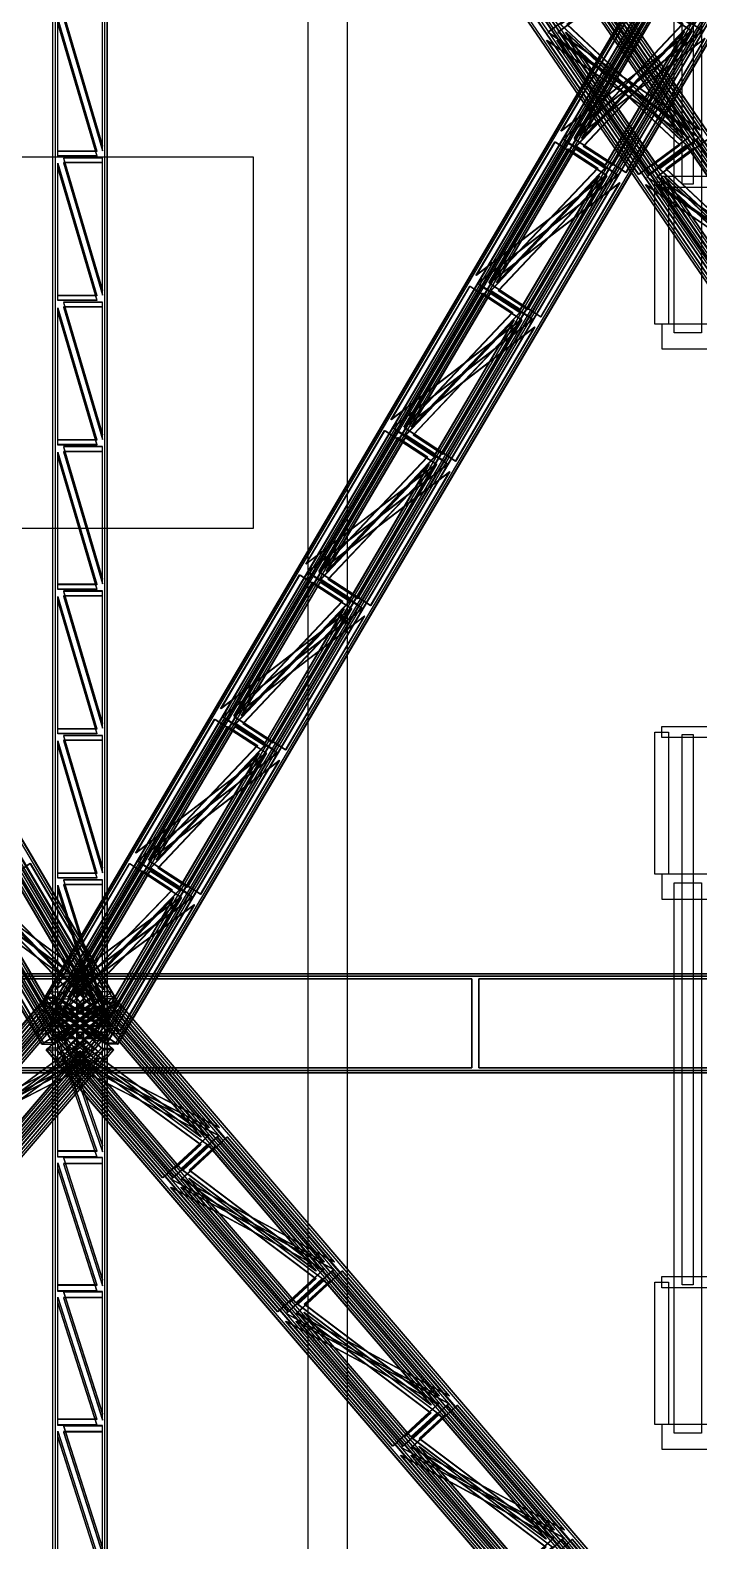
# Model space of a CAD drawing. Header units: millimetres. Extents: x -48000 to 1060615, y -2000 to 333000.
# Drawn here: x -403 to 4999, y 61819 to 74025 of the extents above; entities that cross this region are included whole.
import ezdxf

# ---------------------------------------------------------------- set-up
doc = ezdxf.new("R2010")
doc.units = ezdxf.units.MM
doc.layers.add('D-STR-CORE', color=7, linetype='Continuous', lineweight=25)
doc.layers.add('D-STR-STRC', color=7, linetype='Continuous', lineweight=25)

msp = doc.modelspace()

# ---------------------------------------------------------------- linework, layer by layer
at = {"layer": 'D-STR-CORE'}
for points in [[(1840, 18300), (2160, 18300), (2160, 224550), (1840, 224550)], [(1840, 18300), (2160, 18300), (2160, 224550), (1840, 224550)], [(4865, 72780), (4865, 77225.83), (4955, 77225.83), (4955, 72780)], [(4800, 71580), (4800, 76025.83), (5020, 76025.83), (5020, 71580)], [(-1400, 70000), (1400, 70000), (1400, 73000), (-1400, 73000)], [(4645, 71650), (4645, 72800), (4755, 72800), (4755, 71650)], [(4700, 72845), (9300, 72845), (9300, 72755), (4700, 72755)], [(4700, 71450), (9300, 71450), (9300, 71650), (4700, 71650)], [(4700, 68399.17), (9300, 68399.17), (9300, 68309.17), (4700, 68309.17)], [(4645, 67204.17), (4645, 68354.17), (4755, 68354.17), (4755, 67204.17)], [(4865, 63888.33), (4865, 68334.17), (4955, 68334.17), (4955, 63888.33)], [(4700, 67004.17), (9300, 67004.17), (9300, 67204.17), (4700, 67204.17)], [(4800, 62688.33), (4800, 67134.17), (5020, 67134.17), (5020, 62688.33)], [(4645, 62758.33), (4645, 63908.33), (4755, 63908.33), (4755, 62758.33)], [(4700, 63953.33), (9300, 63953.33), (9300, 63863.33), (4700, 63863.33)], [(4700, 62558.33), (9300, 62558.33), (9300, 62758.33), (4700, 62758.33)]]:
    msp.add_lwpolyline(points, close=True, dxfattribs=at)
at = {"layer": 'D-STR-STRC'}
for points in [[(209.76, 66168.47), (-308.06, 65831.53), (-8558.06, 79831.53), (-8040.24, 80168.47)], [(214.67, 66168.47), (-303.14, 65831.53), (-8553.14, 79831.53), (-8035.33, 80168.47)], [(303.14, 66168.47), (-214.67, 65831.53), (-8464.67, 79831.53), (-7946.86, 80168.47)], [(308.06, 66168.47), (-209.76, 65831.53), (-8459.76, 79831.53), (-7941.94, 80168.47)], [(137.65, 66110.56), (-202.16, 65889.44), (-8452.16, 79889.44), (-8112.35, 80110.56)], [(142.57, 66110.56), (-197.25, 65889.44), (-8447.25, 79889.44), (-8107.43, 80110.56)], [(197.25, 66110.56), (-142.57, 65889.44), (-8392.57, 79889.44), (-8052.75, 80110.56)], [(202.16, 66110.56), (-137.65, 65889.44), (-8387.65, 79889.44), (-8047.84, 80110.56)], [(-308.06, 66168.47), (209.76, 65831.53), (8459.76, 79831.53), (7941.94, 80168.47)], [(-303.14, 66168.47), (214.67, 65831.53), (8464.67, 79831.53), (7946.86, 80168.47)], [(9790.07, 66185.31), (9287.37, 65814.69), (-294.2, 79814.69), (208.51, 80185.31)], [(9794.36, 66185.31), (9291.65, 65814.69), (-289.91, 79814.69), (212.79, 80185.31)], [(-214.67, 66168.47), (303.14, 65831.53), (8553.14, 79831.53), (8035.33, 80168.47)], [(9871.48, 66185.31), (9368.78, 65814.69), (-212.79, 79814.69), (289.91, 80185.31)], [(-209.76, 66168.47), (308.06, 65831.53), (8558.06, 79831.53), (8040.24, 80168.47)], [(9875.76, 66185.31), (9373.06, 65814.69), (-208.51, 79814.69), (294.2, 80185.31)], [(-202.16, 66110.56), (137.65, 65889.44), (8387.65, 79889.44), (8047.84, 80110.56)], [(-197.25, 66110.56), (142.57, 65889.44), (8392.57, 79889.44), (8052.75, 80110.56)], [(9718.4, 66121.61), (9388.5, 65878.39), (-193.07, 79878.39), (136.83, 80121.61)], [(9722.68, 66121.61), (9392.78, 65878.39), (-188.78, 79878.39), (141.12, 80121.61)], [(-142.57, 66110.56), (197.25, 65889.44), (8447.25, 79889.44), (8107.43, 80110.56)], [(9770.35, 66121.61), (9440.45, 65878.39), (-141.12, 79878.39), (188.78, 80121.61)], [(-137.65, 66110.56), (202.16, 65889.44), (8452.16, 79889.44), (8112.35, 80110.56)], [(9774.63, 66121.61), (9444.73, 65878.39), (-136.83, 79878.39), (193.07, 80121.61)], [(220, 66020.56), (-220, 66020.56), (-220, 80020.56), (220, 80020.56)], [(220, 66020.56), (-220, 66020.56), (-220, 80020.56), (220, 80020.56)], [(220, 66017.57), (-220, 66017.57), (-220, 80017.57), (220, 80017.57)], [(220, 66017.57), (-220, 66017.57), (-220, 80017.57), (220, 80017.57)], [(220, 65982.43), (-220, 65982.43), (-220, 79982.43), (220, 79982.43)], [(220, 65982.43), (-220, 65982.43), (-220, 79982.43), (220, 79982.43)], [(220, 65979.44), (-220, 65979.44), (-220, 79979.44), (220, 79979.44)], [(220, 65979.44), (-220, 65979.44), (-220, 79979.44), (220, 79979.44)], [(4927.42, 73221.26), (4184.75, 74306.4), (3780.23, 74008.16)], [(4931.7, 73221.26), (4189.03, 74306.4), (3784.51, 74008.16)], [(5008.83, 73221.26), (4266.16, 74306.4), (3861.64, 74008.16)], [(5013.11, 73221.26), (4270.44, 74306.4), (3865.92, 74008.16)], [(4855.74, 73157.55), (4113.08, 74242.7), (3881.36, 74071.86)], [(3885.63, 73209.05), (4523.03, 74290.7), (4939.71, 74019.57)], [(4860.03, 73157.55), (4117.36, 74242.7), (3885.64, 74071.86)], [(3890.54, 73209.05), (4527.94, 74290.7), (4944.62, 74019.57)], [(4907.7, 73157.55), (4165.03, 74242.7), (3933.31, 74071.86)], [(4911.98, 73157.55), (4169.31, 74242.7), (3937.6, 74071.86)], [(3979.01, 73209.05), (4616.41, 74290.7), (5033.09, 74019.57)], [(3983.93, 73209.05), (4621.33, 74290.7), (5038.01, 74019.57)], [(3991.52, 73151.14), (4628.92, 74232.79), (4867.6, 74077.48)], [(3996.44, 73151.14), (4633.84, 74232.79), (4872.52, 74077.48)], [(4051.12, 73151.14), (4688.52, 74232.79), (4927.2, 74077.48)], [(4056.03, 73151.14), (4693.43, 74232.79), (4932.11, 74077.48)], [(135, 73047.57), (-180, 73047.57), (-180, 74116)], [(135, 73047.57), (-180, 73047.57), (-180, 74116)], [(135, 73044.58), (-180, 73044.58), (-180, 74113.01)], [(135, 73044.58), (-180, 73044.58), (-180, 74113.01)], [(180, 73091.78), (180, 74160.21), (-135, 74160.21)], [(180, 73091.78), (180, 74160.21), (-135, 74160.21)], [(180, 73088.79), (180, 74157.22), (-135, 74157.22)], [(180, 73088.79), (180, 74157.22), (-135, 74157.22)], [(180, 73053.66), (180, 74122.09), (-135, 74122.09)], [(180, 73053.66), (180, 74122.09), (-135, 74122.09)], [(180, 73050.67), (180, 74119.1), (-135, 74119.1)], [(180, 73050.67), (180, 74119.1), (-135, 74119.1)], [(135, 73009.45), (-180, 73009.45), (-180, 74077.88)], [(135, 73009.45), (-180, 73009.45), (-180, 74077.88)], [(135, 73006.46), (-180, 73006.46), (-180, 74074.89)], [(135, 73006.46), (-180, 73006.46), (-180, 74074.89)], [(4845.51, 73094.81), (4613.79, 72923.97), (3871.12, 74009.11)], [(4849.79, 73094.81), (4618.07, 72923.97), (3875.41, 74009.11)], [(4897.46, 73094.81), (4665.74, 72923.97), (3923.07, 74009.11)], [(4901.74, 73094.81), (4670.03, 72923.97), (3927.36, 74009.11)], [(4005.39, 73089.19), (4244.07, 72933.88), (4881.47, 74015.53)], [(4010.3, 73089.19), (4248.98, 72933.88), (4886.38, 74015.53)], [(4064.98, 73089.19), (4303.66, 72933.88), (4941.06, 74015.53)], [(4069.9, 73089.19), (4308.58, 72933.88), (4945.98, 74015.53)], [(4917.18, 73158.51), (4512.66, 72860.27), (3769.99, 73945.41)], [(4921.46, 73158.51), (4516.94, 72860.27), (3774.28, 73945.41)], [(4998.59, 73158.51), (4594.07, 72860.27), (3851.4, 73945.41)], [(5002.87, 73158.51), (4598.35, 72860.27), (3855.68, 73945.41)], [(3899.49, 73147.1), (4316.17, 72875.97), (4953.57, 73957.62)], [(3904.41, 73147.1), (4321.09, 72875.97), (4958.49, 73957.62)], [(3992.88, 73147.1), (4409.56, 72875.97), (5046.96, 73957.62)], [(3997.79, 73147.1), (4414.47, 72875.97), (5051.87, 73957.62)], [(3198.13, 72042.38), (3835.53, 73124.03), (4252.21, 72852.9)], [(3203.04, 72042.38), (3840.44, 73124.03), (4257.12, 72852.9)], [(3291.51, 72042.38), (3928.91, 73124.03), (4345.59, 72852.9)], [(3296.43, 72042.38), (3933.83, 73124.03), (4350.51, 72852.9)], [(5725.88, 72054.59), (4983.21, 73139.73), (4578.69, 72841.49)], [(5730.17, 72054.59), (4987.5, 73139.73), (4582.98, 72841.49)], [(5807.29, 72054.59), (5064.62, 73139.73), (4660.1, 72841.49)], [(5811.57, 72054.59), (5068.91, 73139.73), (4664.39, 72841.49)], [(180, 71925.11), (180, 72993.54), (-135, 72993.54)], [(180, 71925.11), (180, 72993.54), (-135, 72993.54)], [(3304.02, 71984.47), (3941.42, 73066.12), (4180.1, 72910.81)], [(3308.94, 71984.47), (3946.34, 73066.12), (4185.02, 72910.81)], [(3363.62, 71984.47), (4001.02, 73066.12), (4239.7, 72910.81)], [(3368.53, 71984.47), (4005.93, 73066.12), (4244.61, 72910.81)], [(5654.21, 71990.89), (4911.54, 73076.03), (4679.82, 72905.19)], [(5658.49, 71990.89), (4915.82, 73076.03), (4684.11, 72905.19)], [(5706.16, 71990.89), (4963.49, 73076.03), (4731.78, 72905.19)], [(5710.44, 71990.89), (4967.78, 73076.03), (4736.06, 72905.19)], [(135, 71880.9), (-180, 71880.9), (-180, 72949.33)], [(135, 71880.9), (-180, 71880.9), (-180, 72949.33)], [(135, 71877.91), (-180, 71877.91), (-180, 72946.34)], [(135, 71877.91), (-180, 71877.91), (-180, 72946.34)], [(135, 71842.78), (-180, 71842.78), (-180, 72911.21)], [(135, 71842.78), (-180, 71842.78), (-180, 72911.21)], [(135, 71839.79), (-180, 71839.79), (-180, 72908.22)], [(135, 71839.79), (-180, 71839.79), (-180, 72908.22)], [(180, 71922.12), (180, 72990.55), (-135, 72990.55)], [(180, 71922.12), (180, 72990.55), (-135, 72990.55)], [(180, 71886.99), (180, 72955.42), (-135, 72955.42)], [(180, 71886.99), (180, 72955.42), (-135, 72955.42)], [(180, 71884), (180, 72952.43), (-135, 72952.43)], [(180, 71884), (180, 72952.43), (-135, 72952.43)], [(3211.99, 71980.43), (3628.67, 71709.3), (4266.07, 72790.95)], [(3216.91, 71980.43), (3633.59, 71709.3), (4270.99, 72790.95)], [(3305.38, 71980.43), (3722.06, 71709.3), (4359.46, 72790.95)], [(3310.29, 71980.43), (3726.97, 71709.3), (4364.37, 72790.95)], [(3317.89, 71922.52), (3556.57, 71767.21), (4193.97, 72848.86)], [(3322.8, 71922.52), (3561.48, 71767.21), (4198.88, 72848.86)], [(3377.48, 71922.52), (3616.16, 71767.21), (4253.56, 72848.86)], [(3382.4, 71922.52), (3621.08, 71767.21), (4258.48, 72848.86)], [(5715.64, 71991.84), (5311.12, 71693.6), (4568.45, 72778.74)], [(5719.93, 71991.84), (5315.41, 71693.6), (4572.74, 72778.74)], [(5797.05, 71991.84), (5392.53, 71693.6), (4649.86, 72778.74)], [(5801.34, 71991.84), (5396.82, 71693.6), (4654.15, 72778.74)], [(5643.97, 71928.14), (5412.25, 71757.3), (4669.59, 72842.45)], [(5648.25, 71928.14), (5416.54, 71757.3), (4673.87, 72842.45)], [(5695.92, 71928.14), (5464.21, 71757.3), (4721.54, 72842.45)], [(5700.21, 71928.14), (5468.49, 71757.3), (4725.82, 72842.45)], [(2510.63, 70875.72), (3148.03, 71957.36), (3564.71, 71686.23)], [(2515.54, 70875.72), (3152.94, 71957.36), (3569.62, 71686.23)], [(2604.01, 70875.72), (3241.41, 71957.36), (3658.09, 71686.23)], [(2608.93, 70875.72), (3246.33, 71957.36), (3663.01, 71686.23)], [(2616.52, 70817.81), (3253.92, 71899.45), (3492.6, 71744.14)], [(2621.44, 70817.81), (3258.84, 71899.45), (3497.52, 71744.14)], [(2676.12, 70817.81), (3313.52, 71899.45), (3552.2, 71744.14)], [(2681.03, 70817.81), (3318.43, 71899.45), (3557.11, 71744.14)], [(135, 70714.24), (-180, 70714.24), (-180, 71782.67)], [(135, 70714.24), (-180, 70714.24), (-180, 71782.67)], [(135, 70711.25), (-180, 70711.25), (-180, 71779.68)], [(135, 70711.25), (-180, 70711.25), (-180, 71779.68)], [(180, 70758.45), (180, 71826.87), (-135, 71826.87)], [(180, 70758.45), (180, 71826.87), (-135, 71826.87)], [(180, 70755.46), (180, 71823.88), (-135, 71823.88)], [(180, 70755.46), (180, 71823.88), (-135, 71823.88)], [(180, 70720.32), (180, 71788.75), (-135, 71788.75)], [(180, 70720.32), (180, 71788.75), (-135, 71788.75)], [(180, 70717.33), (180, 71785.76), (-135, 71785.76)], [(180, 70717.33), (180, 71785.76), (-135, 71785.76)], [(135, 70676.12), (-180, 70676.12), (-180, 71744.54)], [(135, 70676.12), (-180, 70676.12), (-180, 71744.54)], [(135, 70673.13), (-180, 70673.13), (-180, 71741.55)], [(135, 70673.13), (-180, 70673.13), (-180, 71741.55)], [(2630.39, 70755.86), (2869.07, 70600.55), (3506.47, 71682.19)], [(2635.3, 70755.86), (2873.98, 70600.55), (3511.38, 71682.19)], [(2689.98, 70755.86), (2928.66, 70600.55), (3566.06, 71682.19)], [(2694.9, 70755.86), (2933.58, 70600.55), (3570.98, 71682.19)], [(2524.49, 70813.77), (2941.17, 70542.64), (3578.57, 71624.28)], [(2529.41, 70813.77), (2946.09, 70542.64), (3583.49, 71624.28)], [(2617.88, 70813.77), (3034.56, 70542.64), (3671.96, 71624.28)], [(2622.79, 70813.77), (3039.47, 70542.64), (3676.87, 71624.28)], [(1823.13, 69709.05), (2460.53, 70790.7), (2877.21, 70519.57)], [(1828.04, 69709.05), (2465.44, 70790.7), (2882.12, 70519.57)], [(1916.51, 69709.05), (2553.91, 70790.7), (2970.59, 70519.57)], [(1921.43, 69709.05), (2558.83, 70790.7), (2975.51, 70519.57)], [(1929.02, 69651.14), (2566.42, 70732.79), (2805.1, 70577.48)], [(1933.94, 69651.14), (2571.34, 70732.79), (2810.02, 70577.48)], [(1988.62, 69651.14), (2626.02, 70732.79), (2864.7, 70577.48)], [(1993.53, 69651.14), (2630.93, 70732.79), (2869.61, 70577.48)], [(135, 69547.57), (-180, 69547.57), (-180, 70616)], [(135, 69547.57), (-180, 69547.57), (-180, 70616)], [(135, 69544.58), (-180, 69544.58), (-180, 70613.01)], [(135, 69544.58), (-180, 69544.58), (-180, 70613.01)], [(135, 69509.45), (-180, 69509.45), (-180, 70577.88)], [(135, 69509.45), (-180, 69509.45), (-180, 70577.88)], [(135, 69506.46), (-180, 69506.46), (-180, 70574.89)], [(135, 69506.46), (-180, 69506.46), (-180, 70574.89)], [(180, 69591.78), (180, 70660.21), (-135, 70660.21)], [(180, 69591.78), (180, 70660.21), (-135, 70660.21)], [(180, 69588.79), (180, 70657.22), (-135, 70657.22)], [(180, 69588.79), (180, 70657.22), (-135, 70657.22)], [(180, 69553.66), (180, 70622.09), (-135, 70622.09)], [(180, 69553.66), (180, 70622.09), (-135, 70622.09)], [(180, 69550.67), (180, 70619.1), (-135, 70619.1)], [(180, 69550.67), (180, 70619.1), (-135, 70619.1)], [(1836.99, 69647.1), (2253.67, 69375.97), (2891.07, 70457.62)], [(1841.91, 69647.1), (2258.59, 69375.97), (2895.99, 70457.62)], [(1930.38, 69647.1), (2347.06, 69375.97), (2984.46, 70457.62)], [(1935.29, 69647.1), (2351.97, 69375.97), (2989.37, 70457.62)], [(1942.89, 69589.19), (2181.57, 69433.88), (2818.97, 70515.53)], [(1947.8, 69589.19), (2186.48, 69433.88), (2823.88, 70515.53)], [(2002.48, 69589.19), (2241.16, 69433.88), (2878.56, 70515.53)], [(2007.4, 69589.19), (2246.08, 69433.88), (2883.48, 70515.53)], [(1135.63, 68542.38), (1773.03, 69624.03), (2189.71, 69352.9)], [(1140.54, 68542.38), (1777.94, 69624.03), (2194.62, 69352.9)], [(1229.01, 68542.38), (1866.41, 69624.03), (2283.09, 69352.9)], [(1233.93, 68542.38), (1871.33, 69624.03), (2288.01, 69352.9)], [(180, 68425.11), (180, 69493.54), (-135, 69493.54)], [(180, 68425.11), (180, 69493.54), (-135, 69493.54)], [(180, 68422.12), (180, 69490.55), (-135, 69490.55)], [(180, 68422.12), (180, 69490.55), (-135, 69490.55)], [(180, 68386.99), (180, 69455.42), (-135, 69455.42)], [(180, 68386.99), (180, 69455.42), (-135, 69455.42)], [(1241.52, 68484.47), (1878.92, 69566.12), (2117.6, 69410.81)], [(1246.44, 68484.47), (1883.84, 69566.12), (2122.52, 69410.81)], [(1301.12, 68484.47), (1938.52, 69566.12), (2177.2, 69410.81)], [(1306.03, 68484.47), (1943.43, 69566.12), (2182.11, 69410.81)], [(135, 68380.9), (-180, 68380.9), (-180, 69449.33)], [(135, 68380.9), (-180, 68380.9), (-180, 69449.33)], [(135, 68377.91), (-180, 68377.91), (-180, 69446.34)], [(135, 68377.91), (-180, 68377.91), (-180, 69446.34)], [(135, 68342.78), (-180, 68342.78), (-180, 69411.21)], [(135, 68342.78), (-180, 68342.78), (-180, 69411.21)], [(135, 68339.79), (-180, 68339.79), (-180, 69408.22)], [(135, 68339.79), (-180, 68339.79), (-180, 69408.22)], [(180, 68384), (180, 69452.43), (-135, 69452.43)], [(180, 68384), (180, 69452.43), (-135, 69452.43)], [(1255.39, 68422.52), (1494.07, 68267.21), (2131.47, 69348.86)], [(1260.3, 68422.52), (1498.98, 68267.21), (2136.38, 69348.86)], [(1314.98, 68422.52), (1553.66, 68267.21), (2191.06, 69348.86)], [(1319.9, 68422.52), (1558.58, 68267.21), (2195.98, 69348.86)], [(1149.49, 68480.43), (1566.17, 68209.3), (2203.57, 69290.95)], [(1154.41, 68480.43), (1571.09, 68209.3), (2208.49, 69290.95)], [(1242.88, 68480.43), (1659.56, 68209.3), (2296.96, 69290.95)], [(1247.79, 68480.43), (1664.47, 68209.3), (2301.87, 69290.95)], [(448.13, 67375.72), (1085.53, 68457.36), (1502.21, 68186.23)], [(453.04, 67375.72), (1090.44, 68457.36), (1507.12, 68186.23)], [(541.51, 67375.72), (1178.91, 68457.36), (1595.59, 68186.23)], [(546.43, 67375.72), (1183.83, 68457.36), (1600.51, 68186.23)], [(554.02, 67317.81), (1191.42, 68399.45), (1430.1, 68244.14)], [(558.94, 67317.81), (1196.34, 68399.45), (1435.02, 68244.14)], [(613.62, 67317.81), (1251.02, 68399.45), (1489.7, 68244.14)], [(618.53, 67317.81), (1255.93, 68399.45), (1494.61, 68244.14)], [(135, 67214.24), (-180, 67214.24), (-180, 68282.67)], [(135, 67214.24), (-180, 67214.24), (-180, 68282.67)], [(135, 67211.25), (-180, 67211.25), (-180, 68279.68)], [(135, 67211.25), (-180, 67211.25), (-180, 68279.68)], [(135, 67176.12), (-180, 67176.12), (-180, 68244.54)], [(135, 67176.12), (-180, 67176.12), (-180, 68244.54)], [(135, 67173.13), (-180, 67173.13), (-180, 68241.55)], [(135, 67173.13), (-180, 67173.13), (-180, 68241.55)], [(180, 67258.45), (180, 68326.87), (-135, 68326.87)], [(180, 67258.45), (180, 68326.87), (-135, 68326.87)], [(180, 67255.46), (180, 68323.88), (-135, 68323.88)], [(180, 67255.46), (180, 68323.88), (-135, 68323.88)], [(180, 67220.32), (180, 68288.75), (-135, 68288.75)], [(180, 67220.32), (180, 68288.75), (-135, 68288.75)], [(180, 67217.33), (180, 68285.76), (-135, 68285.76)], [(180, 67217.33), (180, 68285.76), (-135, 68285.76)], [(461.99, 67313.77), (878.67, 67042.64), (1516.07, 68124.28)], [(466.91, 67313.77), (883.59, 67042.64), (1520.99, 68124.28)], [(555.38, 67313.77), (972.06, 67042.64), (1609.46, 68124.28)], [(560.29, 67313.77), (976.97, 67042.64), (1614.37, 68124.28)], [(567.89, 67255.86), (806.57, 67100.55), (1443.97, 68182.19)], [(572.8, 67255.86), (811.48, 67100.55), (1448.88, 68182.19)], [(627.48, 67255.86), (866.16, 67100.55), (1503.56, 68182.19)], [(632.4, 67255.86), (871.08, 67100.55), (1508.48, 68182.19)], [(104.75, 66270.69), (-496.33, 67290.7), (-913.01, 67019.57)], [(109.66, 66270.69), (-491.41, 67290.7), (-908.09, 67019.57)], [(198.13, 66270.69), (-402.94, 67290.7), (-819.62, 67019.57)], [(203.05, 66270.69), (-398.03, 67290.7), (-814.71, 67019.57)], [(-203.05, 66270.69), (398.03, 67290.7), (814.71, 67019.57)], [(-198.13, 66270.69), (402.94, 67290.7), (819.62, 67019.57)], [(-109.66, 66270.69), (491.41, 67290.7), (908.09, 67019.57)], [(-104.75, 66270.69), (496.33, 67290.7), (913.01, 67019.57)], [(32.64, 66212.78), (-568.43, 67232.79), (-807.11, 67077.48)], [(37.56, 66212.78), (-563.52, 67232.79), (-802.2, 67077.48)], [(92.24, 66212.78), (-508.84, 67232.79), (-747.52, 67077.48)], [(97.15, 66212.78), (-503.92, 67232.79), (-742.6, 67077.48)], [(180, 66163), (180, 67160.21), (-135, 67160.21)], [(180, 66163), (180, 67160.21), (-135, 67160.21)], [(180, 66160.01), (180, 67157.22), (-135, 67157.22)], [(180, 66160.01), (180, 67157.22), (-135, 67157.22)], [(-97.15, 66212.78), (503.92, 67232.79), (742.6, 67077.48)], [(-92.24, 66212.78), (508.84, 67232.79), (747.52, 67077.48)], [(-37.56, 66212.78), (563.52, 67232.79), (802.2, 67077.48)], [(-32.64, 66212.78), (568.43, 67232.79), (807.11, 67077.48)], [(18.78, 66150.83), (-219.9, 65995.52), (-820.98, 67015.53)], [(23.69, 66150.83), (-214.99, 65995.52), (-816.06, 67015.53)], [(78.38, 66150.83), (-160.31, 65995.52), (-761.38, 67015.53)], [(83.29, 66150.83), (-155.39, 65995.52), (-756.47, 67015.53)], [(135, 66118.79), (-180, 66118.79), (-180, 67116)], [(135, 66118.79), (-180, 66118.79), (-180, 67116)], [(135, 66115.8), (-180, 66115.8), (-180, 67113.01)], [(135, 66115.8), (-180, 66115.8), (-180, 67113.01)], [(135, 66080.67), (-180, 66080.67), (-180, 67077.88)], [(135, 66080.67), (-180, 66080.67), (-180, 67077.88)], [(135, 66077.68), (-180, 66077.68), (-180, 67074.89)], [(135, 66077.68), (-180, 66077.68), (-180, 67074.89)], [(180, 66124.88), (180, 67122.09), (-135, 67122.09)], [(180, 66124.88), (180, 67122.09), (-135, 67122.09)], [(180, 66121.89), (180, 67119.1), (-135, 67119.1)], [(180, 66121.89), (180, 67119.1), (-135, 67119.1)], [(-83.29, 66150.83), (155.39, 65995.52), (756.47, 67015.53)], [(-78.38, 66150.83), (160.31, 65995.52), (761.38, 67015.53)], [(-23.69, 66150.83), (214.99, 65995.52), (816.06, 67015.53)], [(-18.78, 66150.83), (219.9, 65995.52), (820.98, 67015.53)], [(90.88, 66208.74), (-325.8, 65937.61), (-926.87, 66957.62)], [(95.8, 66208.74), (-320.88, 65937.61), (-921.96, 66957.62)], [(184.27, 66208.74), (-232.41, 65937.61), (-833.49, 66957.62)], [(189.19, 66208.74), (-227.49, 65937.61), (-828.57, 66957.62)], [(-189.19, 66208.74), (227.49, 65937.61), (828.57, 66957.62)], [(-184.27, 66208.74), (232.41, 65937.61), (833.49, 66957.62)], [(-95.8, 66208.74), (320.88, 65937.61), (921.96, 66957.62)], [(-90.88, 66208.74), (325.8, 65937.61), (926.87, 66957.62)], [(-19163.13, 66400), (-19163.13, 65600), (19163.13, 65600), (19163.13, 66400)], [(19163.13, 66400), (19163.13, 65600), (-19163.13, 65600), (-19163.13, 66400)], [(-3166.36, 66360), (-3166.36, 65640), (-27.5, 65640), (-27.5, 66360)], [(-27.5, 66360), (-27.5, 65640), (-3166.36, 65640), (-3166.36, 66360)], [(27.5, 66360), (27.5, 65640), (3166.36, 65640), (3166.36, 66360)], [(3166.36, 66360), (3166.36, 65640), (27.5, 65640), (27.5, 66360)], [(3221.36, 66360), (3221.36, 65640), (6360.21, 65640), (6360.21, 66360)], [(6360.21, 66360), (6360.21, 65640), (3221.36, 65640), (3221.36, 66360)], [(-11424.6, 53212.9), (-10964.68, 52787.1), (186.61, 65787.1), (-273.32, 66212.9)], [(-11420.27, 53212.9), (-10960.34, 52787.1), (190.94, 65787.1), (-268.99, 66212.9)], [(-11342.22, 53212.9), (-10882.29, 52787.1), (268.99, 65787.1), (-190.94, 66212.9)], [(-11337.89, 53212.9), (-10877.96, 52787.1), (273.32, 65787.1), (-186.61, 66212.9)], [(257.96, 66253.49), (159.66, 66253.49), (-358.16, 65916.55), (-259.86, 65916.55)], [(-308.06, 66168.47), (-209.76, 66168.47), (-193.57, 66157.94), (-291.88, 66157.94)], [(-308.06, 66168.47), (-209.76, 66168.47), (308.06, 65831.53), (209.76, 65831.53)], [(308.06, 66168.47), (209.76, 66168.47), (-308.06, 65831.53), (-209.76, 65831.53)], [(-273.32, 66212.9), (-186.61, 66212.9), (-172.23, 66199.59), (-258.95, 66199.59)], [(-273.32, 66212.9), (-186.61, 66212.9), (273.32, 65787.1), (186.61, 65787.1)], [(11337.89, 53212.9), (10877.96, 52787.1), (-273.32, 65787.1), (186.61, 66212.9)], [(273.32, 66212.9), (186.61, 66212.9), (-273.32, 65787.1), (-186.61, 65787.1)], [(11342.22, 53212.9), (10882.29, 52787.1), (-268.99, 65787.1), (190.94, 66212.9)], [(-257.96, 66253.49), (-159.66, 66253.49), (358.16, 65916.55), (259.86, 65916.55)], [(87.55, 66195.58), (152.06, 66195.58), (-187.75, 65974.46), (-252.26, 65974.46)], [(11420.27, 53212.9), (10960.34, 52787.1), (-190.94, 65787.1), (268.99, 66212.9)], [(11424.6, 53212.9), (10964.68, 52787.1), (-186.61, 65787.1), (273.32, 66212.9)], [(-87.55, 66195.58), (-152.06, 66195.58), (187.75, 65974.46), (252.26, 65974.46)], [(273.32, 66212.9), (186.61, 66212.9), (172.23, 66199.59), (258.95, 66199.59)], [(308.06, 66168.47), (209.76, 66168.47), (193.57, 66157.94), (291.88, 66157.94)], [(-11330.65, 53139.71), (-11028.82, 52860.29), (122.46, 65860.29), (-179.37, 66139.71)], [(-11326.31, 53139.71), (-11024.48, 52860.29), (126.8, 65860.29), (-175.03, 66139.71)], [(-11278.08, 53139.71), (-10976.25, 52860.29), (175.03, 65860.29), (-126.8, 66139.71)], [(-11273.74, 53139.71), (-10971.91, 52860.29), (179.37, 65860.29), (-122.46, 66139.71)], [(-1127.42, 65157.08), (-308.62, 66111.63), (61.48, 65769)], [(-1123.09, 65157.08), (-304.28, 66111.63), (65.82, 65769)], [(-1045.04, 65157.08), (-226.24, 66111.63), (143.86, 65769)], [(-1040.7, 65157.08), (-221.9, 66111.63), (148.2, 65769)], [(-1033.47, 65083.89), (-214.66, 66038.44), (-2.67, 65842.18)], [(-1029.13, 65083.89), (-210.33, 66038.44), (1.67, 65842.18)], [(-980.89, 65083.89), (-162.09, 66038.44), (49.91, 65842.18)], [(-976.56, 65083.89), (-157.75, 66038.44), (54.24, 65842.18)], [(-337.36, 66138.24), (-250.65, 66138.24), (209.28, 65712.45), (122.56, 65712.45)], [(-186.5, 66065.06), (-243.41, 66065.06), (58.42, 65785.63), (115.33, 65785.63)], [(220, 66118.79), (220, 66077.68), (-220, 66077.68), (-220, 66118.79)], [(220, 66077.68), (220, 66118.79), (-220, 66118.79), (-220, 66077.68)], [(337.36, 66138.24), (250.65, 66138.24), (-209.28, 65712.45), (-122.56, 65712.45)], [(137.65, 66110.56), (202.16, 66110.56), (-137.65, 65889.44), (-202.16, 65889.44)], [(-137.65, 66110.56), (-202.16, 66110.56), (-185.98, 66100.03), (-121.47, 66100.03)], [(-137.65, 66110.56), (-202.16, 66110.56), (137.65, 65889.44), (202.16, 65889.44)], [(11273.74, 53139.71), (10971.91, 52860.29), (-179.37, 65860.29), (122.46, 66139.71)], [(122.46, 66139.71), (179.37, 66139.71), (-122.46, 65860.29), (-179.37, 65860.29)], [(-122.46, 66139.71), (-179.37, 66139.71), (-165, 66126.41), (-108.09, 66126.41)], [(-122.46, 66139.71), (-179.37, 66139.71), (122.46, 65860.29), (179.37, 65860.29)], [(11278.08, 53139.71), (10976.25, 52860.29), (-175.03, 65860.29), (126.8, 66139.71)], [(1040.7, 65157.08), (221.9, 66111.63), (-148.2, 65769)], [(1045.04, 65157.08), (226.24, 66111.63), (-143.86, 65769)], [(11326.31, 53139.71), (11024.48, 52860.29), (-126.8, 65860.29), (175.03, 66139.71)], [(11330.65, 53139.71), (11028.82, 52860.29), (-122.46, 65860.29), (179.37, 66139.71)], [(186.5, 66065.06), (243.41, 66065.06), (-58.42, 65785.63), (-115.33, 65785.63)], [(1123.09, 65157.08), (304.28, 66111.63), (-65.82, 65769)], [(1127.42, 65157.08), (308.62, 66111.63), (-61.48, 65769)], [(976.56, 65083.89), (157.75, 66038.44), (-54.24, 65842.18)], [(980.89, 65083.89), (162.09, 66038.44), (-49.91, 65842.18)], [(1029.13, 65083.89), (210.33, 66038.44), (-1.67, 65842.18)], [(1033.47, 65083.89), (214.66, 66038.44), (2.67, 65842.18)], [(122.46, 66139.71), (179.37, 66139.71), (165, 66126.41), (108.09, 66126.41)], [(137.65, 66110.56), (202.16, 66110.56), (185.98, 66100.03), (121.47, 66100.03)], [(-200, 66025.82), (-200, 65974.18), (-220, 65974.18), (-220, 66025.82)], [(220, 53025.82), (-220, 53025.82), (-220, 66025.82), (220, 66025.82)], [(220, 66025.82), (220, 65974.18), (-220, 65974.18), (-220, 66025.82)], [(-200, 65974.18), (-200, 66025.82), (-220, 66025.82), (-220, 65974.18)], [(220, 53025.82), (-220, 53025.82), (-220, 66025.82), (220, 66025.82)], [(220, 65974.18), (220, 66025.82), (-220, 66025.82), (-220, 65974.18)], [(220, 53022.07), (-220, 53022.07), (-220, 66022.07), (220, 66022.07)], [(220, 53022.07), (-220, 53022.07), (-220, 66022.07), (220, 66022.07)], [(-200, 66020.56), (-200, 65979.44), (-220, 65979.44), (-220, 66020.56)], [(220, 66020.56), (220, 65979.44), (-220, 65979.44), (-220, 66020.56)], [(-200, 65979.44), (-200, 66020.56), (-220, 66020.56), (-220, 65979.44)], [(220, 65979.44), (220, 66020.56), (-220, 66020.56), (-220, 65979.44)], [(220, 52977.93), (-220, 52977.93), (-220, 65977.93), (220, 65977.93)], [(220, 52977.93), (-220, 52977.93), (-220, 65977.93), (220, 65977.93)], [(220, 52974.18), (-220, 52974.18), (-220, 65974.18), (220, 65974.18)], [(220, 52974.18), (-220, 52974.18), (-220, 65974.18), (220, 65974.18)], [(220, 65928.62), (220, 65876.97), (-220, 65876.97), (-220, 65928.62)], [(220, 65876.97), (220, 65928.62), (-220, 65928.62), (-220, 65876.97)], [(180, 65012.96), (180, 65928.62), (-135, 65928.62)], [(180, 65012.96), (180, 65928.62), (-135, 65928.62)], [(180, 65009.21), (180, 65924.86), (-135, 65924.86)], [(180, 65009.21), (180, 65924.86), (-135, 65924.86)], [(220, 66025.82), (220, 65974.18), (200, 65974.18), (200, 66025.82)], [(220, 65974.18), (220, 66025.82), (200, 66025.82), (200, 65974.18)], [(220, 66020.56), (220, 65979.44), (200, 65979.44), (200, 66020.56)], [(220, 65979.44), (220, 66020.56), (200, 66020.56), (200, 65979.44)], [(-193.57, 65842.06), (-291.88, 65842.06), (-308.06, 65831.53), (-209.76, 65831.53)], [(-172.23, 65800.41), (-258.95, 65800.41), (-273.32, 65787.1), (-186.61, 65787.1)], [(-185.98, 65899.97), (-121.47, 65899.97), (-137.65, 65889.44), (-202.16, 65889.44)], [(135, 64969.22), (-180, 64969.22), (-180, 65884.87)], [(135, 64969.22), (-180, 64969.22), (-180, 65884.87)], [(135, 64965.46), (-180, 64965.46), (-180, 65881.12)], [(135, 64965.46), (-180, 64965.46), (-180, 65881.12)], [(135, 64921.33), (-180, 64921.33), (-180, 65836.99)], [(135, 64921.33), (-180, 64921.33), (-180, 65836.99)], [(135, 64917.58), (-180, 64917.58), (-180, 65833.23)], [(135, 64917.58), (-180, 64917.58), (-180, 65833.23)], [(-165, 65873.59), (-108.09, 65873.59), (-122.46, 65860.29), (-179.37, 65860.29)], [(180, 64965.07), (180, 65880.73), (-135, 65880.73)], [(180, 64965.07), (180, 65880.73), (-135, 65880.73)], [(180, 64961.32), (180, 65876.97), (-135, 65876.97)], [(180, 64961.32), (180, 65876.97), (-135, 65876.97)], [(165, 65873.59), (108.09, 65873.59), (122.46, 65860.29), (179.37, 65860.29)], [(185.98, 65899.97), (121.47, 65899.97), (137.65, 65889.44), (202.16, 65889.44)], [(172.23, 65800.41), (258.95, 65800.41), (273.32, 65787.1), (186.61, 65787.1)], [(193.57, 65842.06), (291.88, 65842.06), (308.06, 65831.53), (209.76, 65831.53)], [(-1123.9, 65093.54), (-753.8, 64750.91), (65, 65705.46)], [(-1119.57, 65093.54), (-749.47, 64750.91), (69.34, 65705.46)], [(-1041.52, 65093.54), (-671.42, 64750.91), (147.38, 65705.46)], [(-1037.18, 65093.54), (-667.08, 64750.91), (151.72, 65705.46)], [(-1029.95, 65020.36), (-817.95, 64824.1), (0.86, 65778.65)], [(-1025.61, 65020.36), (-813.61, 64824.1), (5.19, 65778.65)], [(-977.37, 65020.36), (-765.37, 64824.1), (53.43, 65778.65)], [(-973.04, 65020.36), (-761.04, 64824.1), (57.76, 65778.65)], [(1037.18, 65093.54), (667.08, 64750.91), (-151.72, 65705.46)], [(1041.52, 65093.54), (671.42, 64750.91), (-147.38, 65705.46)], [(1119.57, 65093.54), (749.47, 64750.91), (-69.34, 65705.46)], [(1123.9, 65093.54), (753.8, 64750.91), (-65, 65705.46)], [(973.04, 65020.36), (761.04, 64824.1), (-57.76, 65778.65)], [(977.37, 65020.36), (765.37, 64824.1), (-53.43, 65778.65)], [(1025.61, 65020.36), (813.61, 64824.1), (-5.19, 65778.65)], [(1029.95, 65020.36), (817.95, 64824.1), (-0.86, 65778.65)], [(1969.98, 64073.74), (1104.74, 65082.42), (734.64, 64739.79)], [(1974.31, 64073.74), (1109.08, 65082.42), (738.98, 64739.79)], [(2052.36, 64073.74), (1187.13, 65082.42), (817.03, 64739.79)], [(2056.7, 64073.74), (1191.46, 65082.42), (821.36, 64739.79)], [(1905.83, 64000.56), (1040.6, 65009.24), (828.6, 64812.97)], [(1910.17, 64000.56), (1044.93, 65009.24), (832.94, 64812.97)], [(1958.4, 64000.56), (1093.17, 65009.24), (881.17, 64812.97)], [(1962.74, 64000.56), (1097.51, 65009.24), (885.51, 64812.97)], [(135, 63885.89), (-180, 63885.89), (-180, 64872.01)], [(135, 63885.89), (-180, 63885.89), (-180, 64872.01)], [(135, 63882.13), (-180, 63882.13), (-180, 64868.26)], [(135, 63882.13), (-180, 63882.13), (-180, 64868.26)], [(135, 63838), (-180, 63838), (-180, 64824.13)], [(135, 63838), (-180, 63838), (-180, 64824.13)], [(135, 63834.24), (-180, 63834.24), (-180, 64820.37)], [(135, 63834.24), (-180, 63834.24), (-180, 64820.37)], [(180, 63929.63), (180, 64915.76), (-135, 64915.76)], [(180, 63929.63), (180, 64915.76), (-135, 64915.76)], [(180, 63925.87), (180, 64912), (-135, 64912)], [(180, 63925.87), (180, 64912), (-135, 64912)], [(180, 63881.74), (180, 64867.87), (-135, 64867.87)], [(180, 63881.74), (180, 64867.87), (-135, 64867.87)], [(180, 63877.99), (180, 64864.11), (-135, 64864.11)], [(180, 63877.99), (180, 64864.11), (-135, 64864.11)], [(1902.31, 63937.03), (1690.31, 63740.76), (825.08, 64749.44)], [(1906.65, 63937.03), (1694.65, 63740.76), (829.42, 64749.44)], [(1954.88, 63937.03), (1742.89, 63740.76), (877.65, 64749.44)], [(1959.22, 63937.03), (1747.22, 63740.76), (881.99, 64749.44)], [(1966.46, 64010.21), (1596.36, 63667.58), (731.12, 64676.26)], [(1970.79, 64010.21), (1600.69, 63667.58), (735.46, 64676.26)], [(2048.84, 64010.21), (1678.74, 63667.58), (813.51, 64676.26)], [(2053.18, 64010.21), (1683.08, 63667.58), (817.84, 64676.26)], [(2899.25, 62990.41), (2034.02, 63999.09), (1663.92, 63656.46)], [(2903.59, 62990.41), (2038.35, 63999.09), (1668.25, 63656.46)], [(2981.63, 62990.41), (2116.4, 63999.09), (1746.3, 63656.46)], [(2985.97, 62990.41), (2120.74, 63999.09), (1750.64, 63656.46)], [(2835.1, 62917.23), (1969.87, 63925.9), (1757.87, 63729.64)], [(2839.44, 62917.23), (1974.21, 63925.9), (1762.21, 63729.64)], [(2887.68, 62917.23), (2022.45, 63925.9), (1810.45, 63729.64)], [(2892.01, 62917.23), (2026.78, 63925.9), (1814.78, 63729.64)], [(135, 62802.55), (-180, 62802.55), (-180, 63788.68)], [(135, 62802.55), (-180, 62802.55), (-180, 63788.68)], [(135, 62798.8), (-180, 62798.8), (-180, 63784.93)], [(135, 62798.8), (-180, 62798.8), (-180, 63784.93)], [(135, 62754.67), (-180, 62754.67), (-180, 63740.79)], [(135, 62754.67), (-180, 62754.67), (-180, 63740.79)], [(135, 62750.91), (-180, 62750.91), (-180, 63737.04)], [(135, 62750.91), (-180, 62750.91), (-180, 63737.04)], [(180, 62846.3), (180, 63832.42), (-135, 63832.42)], [(180, 62846.3), (180, 63832.42), (-135, 63832.42)], [(180, 62842.54), (180, 63828.67), (-135, 63828.67)], [(180, 62842.54), (180, 63828.67), (-135, 63828.67)], [(180, 62798.41), (180, 63784.54), (-135, 63784.54)], [(180, 62798.41), (180, 63784.54), (-135, 63784.54)], [(180, 62794.65), (180, 63780.78), (-135, 63780.78)], [(180, 62794.65), (180, 63780.78), (-135, 63780.78)], [(2831.58, 62853.69), (2619.59, 62657.43), (1754.35, 63666.11)], [(2835.92, 62853.69), (2623.92, 62657.43), (1758.69, 63666.11)], [(2884.16, 62853.69), (2672.16, 62657.43), (1806.93, 63666.11)], [(2888.49, 62853.69), (2676.49, 62657.43), (1811.26, 63666.11)], [(2895.73, 62926.88), (2525.63, 62584.25), (1660.4, 63592.92)], [(2900.07, 62926.88), (2529.97, 62584.25), (1664.73, 63592.92)], [(2978.11, 62926.88), (2608.01, 62584.25), (1742.78, 63592.92)], [(2982.45, 62926.88), (2612.35, 62584.25), (1747.12, 63592.92)], [(3828.52, 61907.08), (2963.29, 62915.75), (2593.19, 62573.12)], [(3832.86, 61907.08), (2967.63, 62915.75), (2597.53, 62573.12)], [(3910.91, 61907.08), (3045.67, 62915.75), (2675.57, 62573.12)], [(3915.24, 61907.08), (3050.01, 62915.75), (2679.91, 62573.12)], [(180, 61762.96), (180, 62749.09), (-135, 62749.09)], [(180, 61762.96), (180, 62749.09), (-135, 62749.09)], [(180, 61759.21), (180, 62745.33), (-135, 62745.33)], [(180, 61759.21), (180, 62745.33), (-135, 62745.33)], [(3764.38, 61833.89), (2899.15, 62842.57), (2687.15, 62646.31)], [(3768.71, 61833.89), (2903.48, 62842.57), (2691.48, 62646.31)], [(3816.95, 61833.89), (2951.72, 62842.57), (2739.72, 62646.31)], [(3821.29, 61833.89), (2956.05, 62842.57), (2744.06, 62646.31)], [(135, 61719.22), (-180, 61719.22), (-180, 62705.35)], [(135, 61719.22), (-180, 61719.22), (-180, 62705.35)], [(135, 61715.46), (-180, 61715.46), (-180, 62701.59)], [(135, 61715.46), (-180, 61715.46), (-180, 62701.59)], [(135, 61671.33), (-180, 61671.33), (-180, 62657.46)], [(135, 61671.33), (-180, 61671.33), (-180, 62657.46)], [(135, 61667.58), (-180, 61667.58), (-180, 62653.7)], [(135, 61667.58), (-180, 61667.58), (-180, 62653.7)], [(180, 61715.07), (180, 62701.2), (-135, 62701.2)], [(180, 61715.07), (180, 62701.2), (-135, 62701.2)], [(180, 61711.32), (180, 62697.45), (-135, 62697.45)], [(180, 61711.32), (180, 62697.45), (-135, 62697.45)], [(3825, 61843.54), (3454.9, 61500.91), (2589.67, 62509.59)], [(3829.34, 61843.54), (3459.24, 61500.91), (2594.01, 62509.59)], [(3907.39, 61843.54), (3537.29, 61500.91), (2672.05, 62509.59)], [(3911.72, 61843.54), (3541.62, 61500.91), (2676.39, 62509.59)], [(3760.86, 61770.36), (3548.86, 61574.1), (2683.63, 62582.77)], [(3765.19, 61770.36), (3553.2, 61574.1), (2687.96, 62582.77)], [(3813.43, 61770.36), (3601.43, 61574.1), (2736.2, 62582.77)], [(3817.77, 61770.36), (3605.77, 61574.1), (2740.54, 62582.77)], [(4757.8, 60823.74), (3892.56, 61832.42), (3522.47, 61489.79)], [(4762.13, 60823.74), (3896.9, 61832.42), (3526.8, 61489.79)], [(4840.18, 60823.74), (3974.95, 61832.42), (3604.85, 61489.79)], [(4844.52, 60823.74), (3979.28, 61832.42), (3609.18, 61489.79)]]:
    msp.add_lwpolyline(points, close=True, dxfattribs=at)
for points in [[(121.47, 66100.03), (-8128.53, 80100.03)], [(137.65, 66110.56), (-8112.35, 80110.56)], [(185.98, 66100.03), (-8064.02, 80100.03)], [(193.57, 66157.94), (-8056.43, 80157.94)], [(202.16, 66110.56), (-8047.84, 80110.56)], [(209.76, 66168.47), (-8040.24, 80168.47)], [(291.88, 66157.94), (-7958.12, 80157.94)], [(308.06, 66168.47), (-7941.94, 80168.47)], [(-308.06, 66168.47), (7941.94, 80168.47)], [(-291.88, 66157.94), (7958.12, 80157.94)], [(-209.76, 66168.47), (8040.24, 80168.47)], [(-202.16, 66110.56), (8047.84, 80110.56)], [(-193.57, 66157.94), (8056.43, 80157.94)], [(-185.98, 66100.03), (8064.02, 80100.03)], [(-137.65, 66110.56), (8112.35, 80110.56)], [(-121.47, 66100.03), (8128.53, 80100.03)], [(9702.69, 66110.03), (121.12, 80110.03)], [(9718.4, 66121.61), (136.83, 80121.61)], [(9758.92, 66110.03), (177.36, 80110.03)], [(9774.36, 66173.73), (192.8, 80173.73)], [(9774.63, 66121.61), (193.07, 80121.61)], [(9790.07, 66185.31), (208.51, 80185.31)], [(9860.05, 66173.73), (278.49, 80173.73)], [(9875.76, 66185.31), (294.2, 80185.31)], [(-220, 66020.56), (-220, 80020.56)], [(-220, 66020.56), (-220, 80020.56)], [(-220, 65979.44), (-220, 79979.44)], [(-220, 65979.44), (-220, 79979.44)], [(-200, 66020.56), (-200, 80020.56)], [(-200, 66020.56), (-200, 80020.56)], [(-200, 65979.44), (-200, 79979.44)], [(-200, 65979.44), (-200, 79979.44)], [(200, 66020.56), (200, 80020.56)], [(200, 66020.56), (200, 80020.56)], [(200, 65979.44), (200, 79979.44)], [(200, 65979.44), (200, 79979.44)], [(220, 66020.56), (220, 80020.56)], [(220, 66020.56), (220, 80020.56)], [(220, 65979.44), (220, 79979.44)], [(220, 65979.44), (220, 79979.44)], [(-308.06, 65831.53), (-8558.06, 79831.53)], [(-291.88, 65842.06), (-8541.88, 79842.06)], [(-209.76, 65831.53), (-8459.76, 79831.53)], [(-202.16, 65889.44), (-8452.16, 79889.44)], [(-193.57, 65842.06), (-8443.57, 79842.06)], [(-185.98, 65899.97), (-8435.98, 79899.97)], [(-137.65, 65889.44), (-8387.65, 79889.44)], [(-121.47, 65899.97), (-8371.47, 79899.97)], [(9388.5, 65878.39), (-193.07, 79878.39)], [(9404.21, 65889.97), (-177.36, 79889.97)], [(9444.73, 65878.39), (-136.83, 79878.39)], [(9460.44, 65889.97), (-121.12, 79889.97)], [(121.47, 65899.97), (8371.47, 79899.97)], [(137.65, 65889.44), (8387.65, 79889.44)], [(185.98, 65899.97), (8435.98, 79899.97)], [(193.57, 65842.06), (8443.57, 79842.06)], [(202.16, 65889.44), (8452.16, 79889.44)], [(209.76, 65831.53), (8459.76, 79831.53)], [(291.88, 65842.06), (8541.88, 79842.06)], [(308.06, 65831.53), (8558.06, 79831.53)], [(9287.37, 65814.69), (-294.2, 79814.69)], [(9303.08, 65826.27), (-278.49, 79826.27)], [(9373.06, 65814.69), (-208.51, 79814.69)], [(9388.77, 65826.27), (-192.8, 79826.27)], [(-19163.13, 66400), (19163.13, 66400)], [(19163.13, 66400), (-19163.13, 66400)], [(-19163.13, 66380), (19163.13, 66380)], [(19163.13, 66380), (-19163.13, 66380)], [(-11424.6, 53212.9), (-273.32, 66212.9)], [(-11410.23, 53199.59), (-258.95, 66199.59)], [(-11337.89, 53212.9), (-186.61, 66212.9)], [(-11323.51, 53199.59), (-172.23, 66199.59)], [(-337.36, 66138.24), (-273.32, 66212.9)], [(-308.06, 66168.47), (-257.96, 66253.49)], [(-250.65, 66138.24), (-186.61, 66212.9)], [(-209.76, 66168.47), (-159.66, 66253.49)], [(-202.16, 66110.56), (-152.06, 66195.58)], [(-137.65, 66110.56), (-87.55, 66195.58)], [(137.65, 66110.56), (87.55, 66195.58)], [(202.16, 66110.56), (152.06, 66195.58)], [(209.76, 66168.47), (159.66, 66253.49)], [(11323.51, 53199.59), (172.23, 66199.59)], [(11337.89, 53212.9), (186.61, 66212.9)], [(250.65, 66138.24), (186.61, 66212.9)], [(308.06, 66168.47), (257.96, 66253.49)], [(11410.23, 53199.59), (258.95, 66199.59)], [(11424.6, 53212.9), (273.32, 66212.9)], [(337.36, 66138.24), (273.32, 66212.9)], [(-11330.65, 53139.71), (-179.37, 66139.71)], [(-11316.28, 53126.41), (-165, 66126.41)], [(-11273.74, 53139.71), (-122.46, 66139.71)], [(-11259.37, 53126.41), (-108.09, 66126.41)], [(-243.41, 66065.06), (-179.37, 66139.71)], [(-220, 66020.56), (-220, 66118.79)], [(-220, 66020.56), (-220, 66118.79)], [(-220, 65979.44), (-220, 66077.68)], [(-220, 65979.44), (-220, 66077.68)], [(-186.5, 66065.06), (-122.46, 66139.71)], [(11259.37, 53126.41), (108.09, 66126.41)], [(11273.74, 53139.71), (122.46, 66139.71)], [(186.5, 66065.06), (122.46, 66139.71)], [(11316.28, 53126.41), (165, 66126.41)], [(11330.65, 53139.71), (179.37, 66139.71)], [(243.41, 66065.06), (179.37, 66139.71)], [(220, 66020.56), (220, 66118.79)], [(220, 66020.56), (220, 66118.79)], [(220, 65979.44), (220, 66077.68)], [(220, 65979.44), (220, 66077.68)], [(-308.06, 65831.53), (-358.16, 65916.55)], [(-209.76, 65831.53), (-259.86, 65916.55)], [(-202.16, 65889.44), (-252.26, 65974.46)], [(-220, 53025.82), (-220, 66025.82)], [(-220, 65928.62), (-220, 66025.82)], [(-220, 53025.82), (-220, 66025.82)], [(-220, 65928.62), (-220, 66025.82)], [(-220, 52974.18), (-220, 65974.18)], [(-220, 65876.97), (-220, 65974.18)], [(-220, 52974.18), (-220, 65974.18)], [(-220, 65876.97), (-220, 65974.18)], [(-200, 53025.82), (-200, 66025.82)], [(-200, 53025.82), (-200, 66025.82)], [(-200, 52974.18), (-200, 65974.18)], [(-200, 52974.18), (-200, 65974.18)], [(-137.65, 65889.44), (-187.75, 65974.46)], [(137.65, 65889.44), (187.75, 65974.46)], [(200, 53025.82), (200, 66025.82)], [(200, 53025.82), (200, 66025.82)], [(200, 52974.18), (200, 65974.18)], [(200, 52974.18), (200, 65974.18)], [(202.16, 65889.44), (252.26, 65974.46)], [(209.76, 65831.53), (259.86, 65916.55)], [(220, 53025.82), (220, 66025.82)], [(220, 65928.62), (220, 66025.82)], [(220, 53025.82), (220, 66025.82)], [(220, 65928.62), (220, 66025.82)], [(220, 52974.18), (220, 65974.18)], [(220, 65876.97), (220, 65974.18)], [(220, 52974.18), (220, 65974.18)], [(220, 65876.97), (220, 65974.18)], [(308.06, 65831.53), (358.16, 65916.55)], [(-11043.19, 52873.59), (108.09, 65873.59)], [(-11028.82, 52860.29), (122.46, 65860.29)], [(-10986.28, 52873.59), (165, 65873.59)], [(-10979.05, 52800.41), (172.23, 65800.41)], [(-10971.91, 52860.29), (179.37, 65860.29)], [(-10892.33, 52800.41), (258.95, 65800.41)], [(10892.33, 52800.41), (-258.95, 65800.41)], [(10971.91, 52860.29), (-179.37, 65860.29)], [(-115.33, 65785.63), (-179.37, 65860.29)], [(10979.05, 52800.41), (-172.23, 65800.41)], [(10986.28, 52873.59), (-165, 65873.59)], [(11028.82, 52860.29), (-122.46, 65860.29)], [(-58.42, 65785.63), (-122.46, 65860.29)], [(11043.19, 52873.59), (-108.09, 65873.59)], [(58.42, 65785.63), (122.46, 65860.29)], [(115.33, 65785.63), (179.37, 65860.29)], [(-10964.68, 52787.1), (186.61, 65787.1)], [(-10877.96, 52787.1), (273.32, 65787.1)], [(10877.96, 52787.1), (-273.32, 65787.1)], [(-209.28, 65712.45), (-273.32, 65787.1)], [(10964.68, 52787.1), (-186.61, 65787.1)], [(-122.56, 65712.45), (-186.61, 65787.1)], [(122.56, 65712.45), (186.61, 65787.1)], [(209.28, 65712.45), (273.32, 65787.1)], [(-19163.13, 65620), (19163.13, 65620)], [(19163.13, 65620), (-19163.13, 65620)], [(-19163.13, 65600), (19163.13, 65600)], [(19163.13, 65600), (-19163.13, 65600)]]:
    msp.add_lwpolyline(points, dxfattribs=at)

doc.saveas('drawing.dxf')
